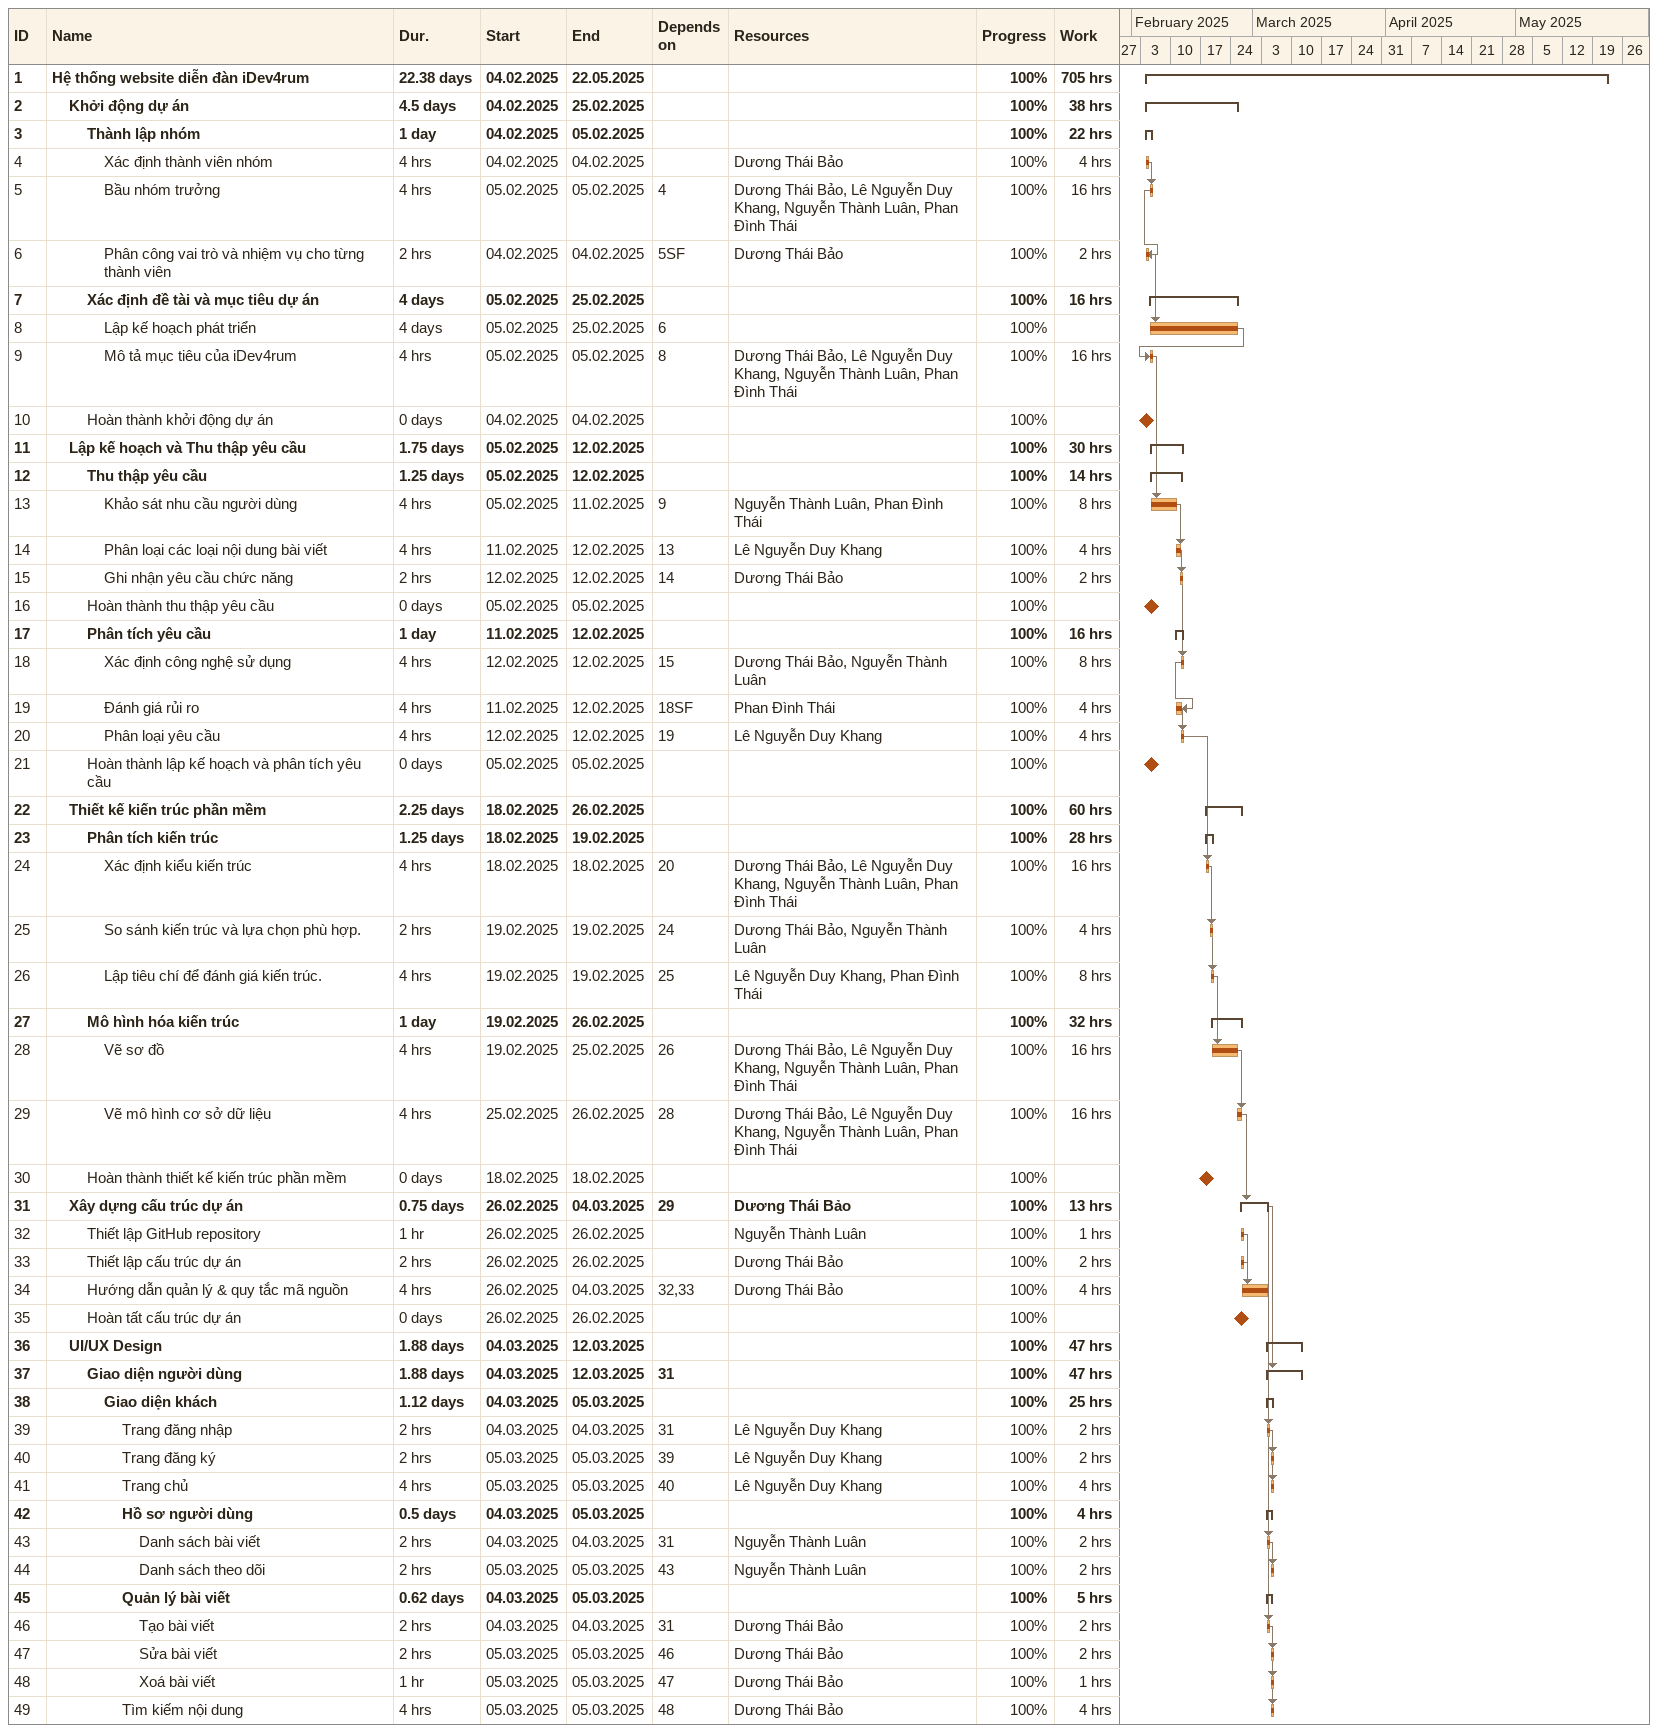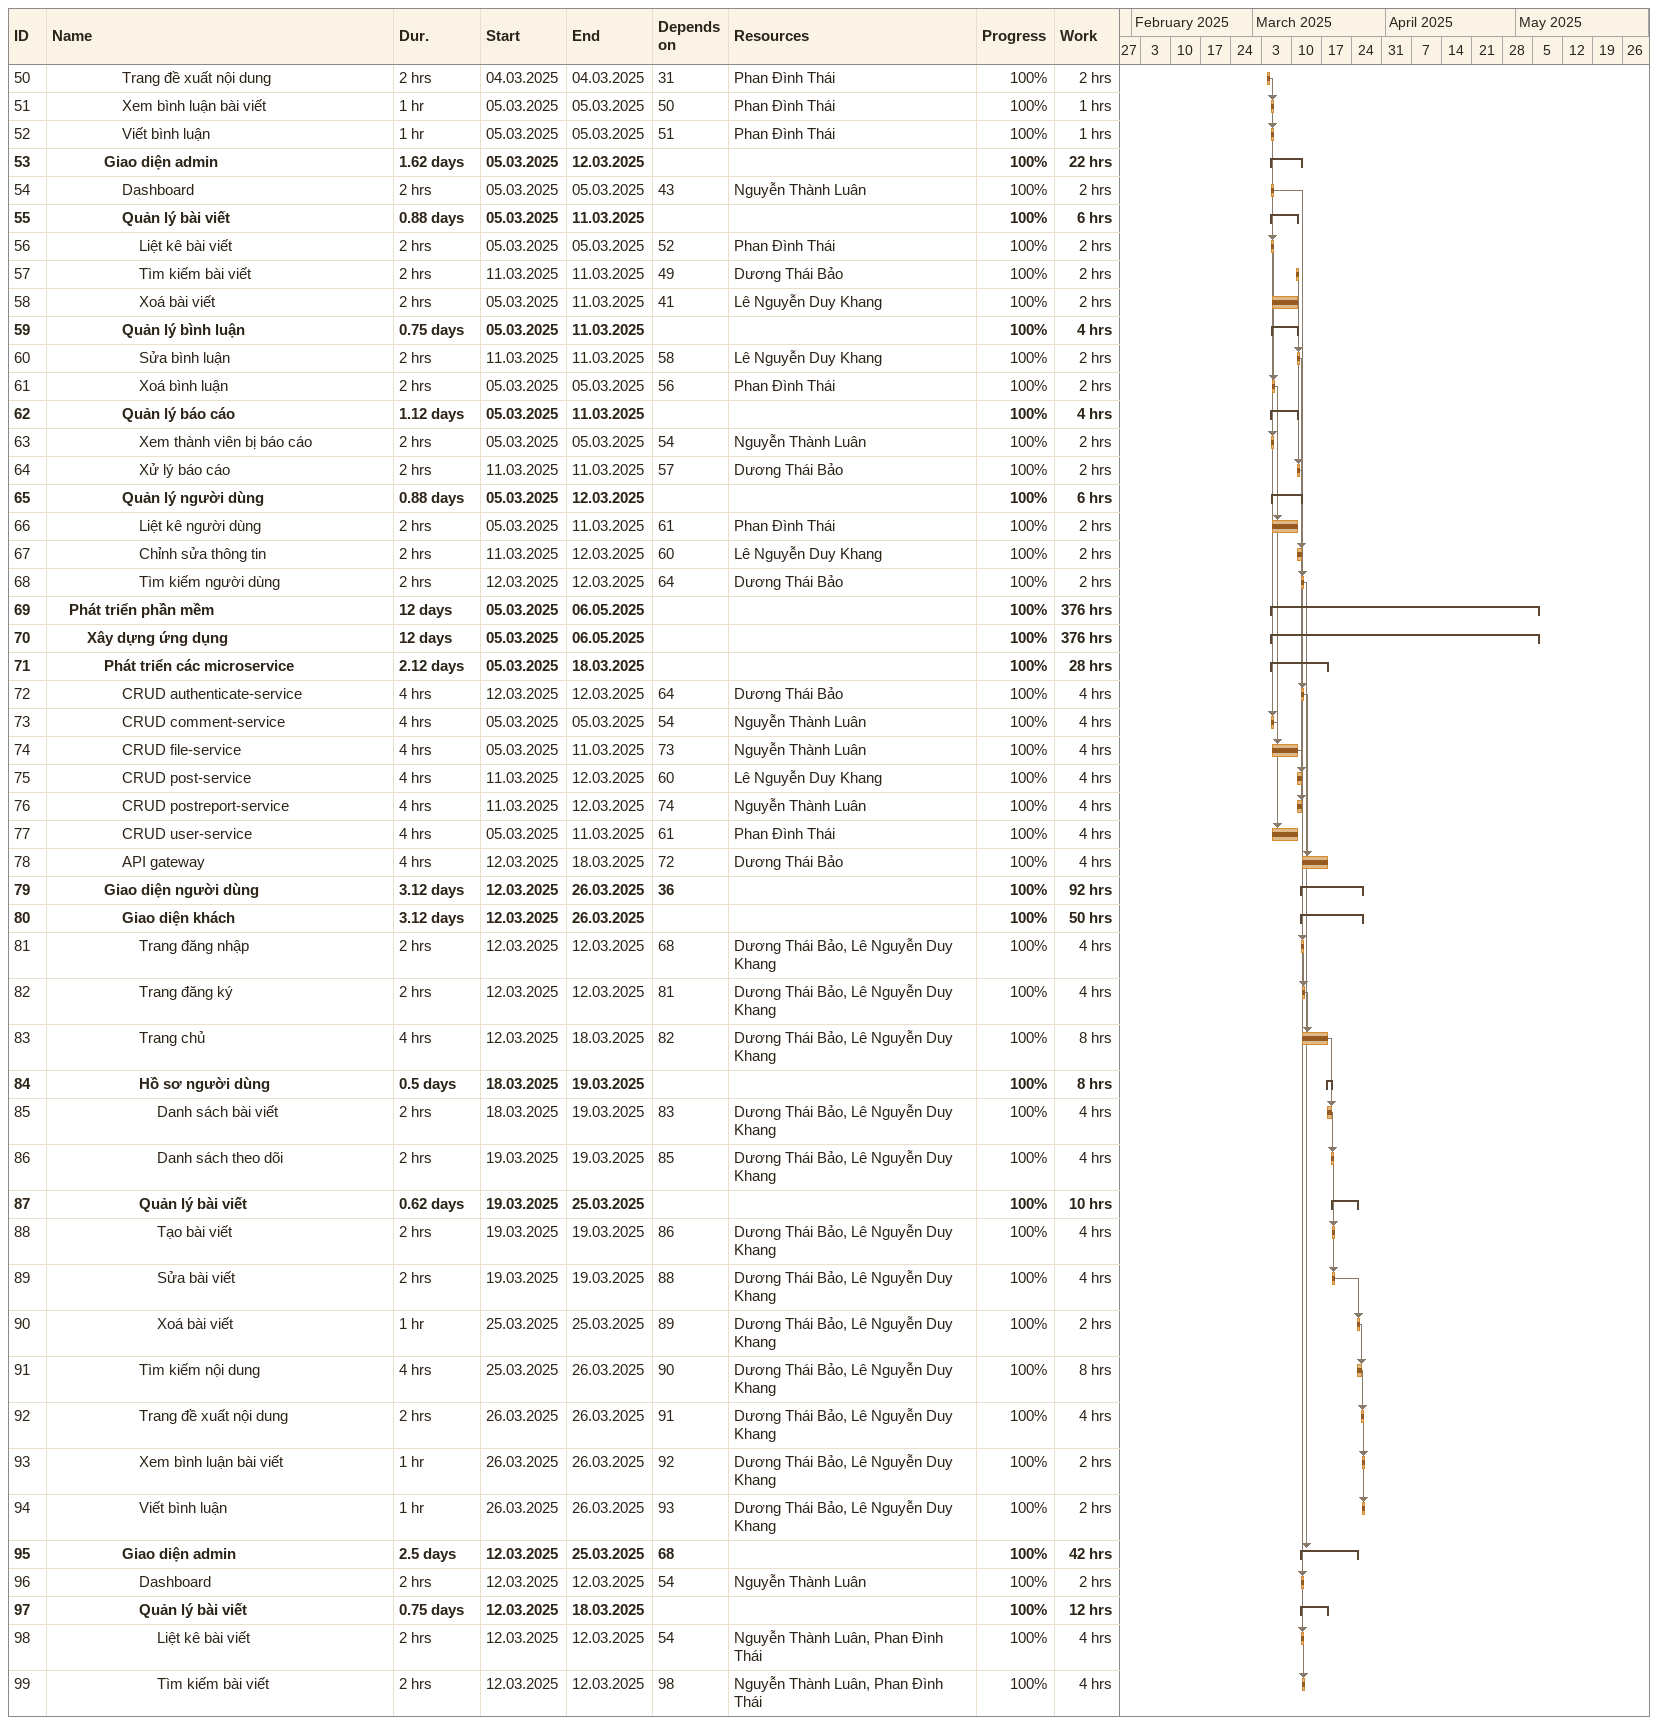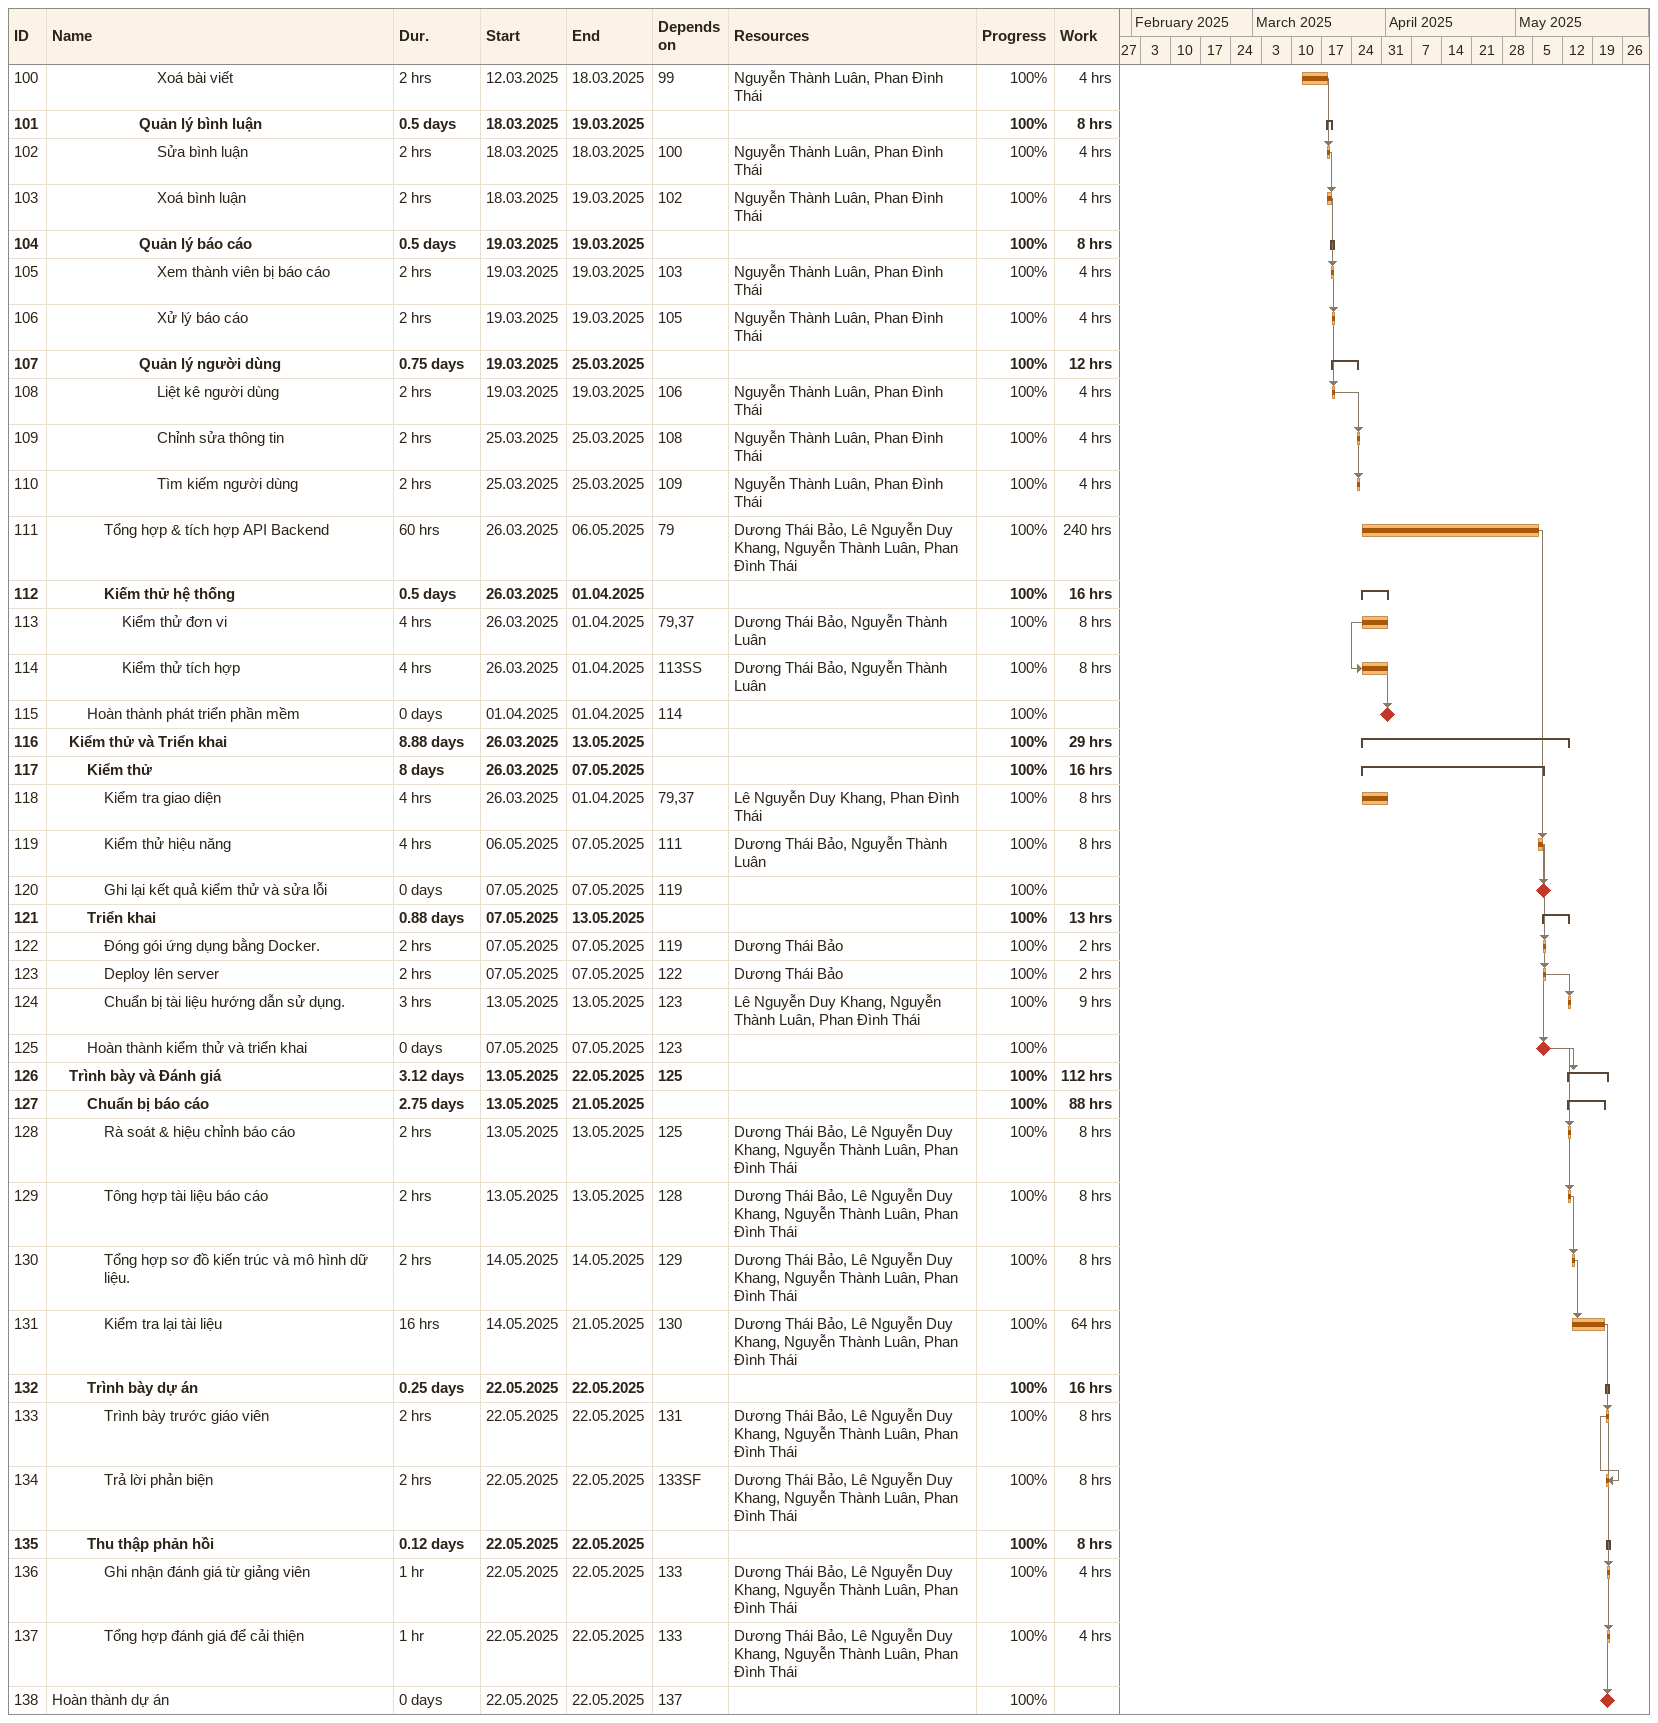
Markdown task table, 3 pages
| ID | Level | Task | Duration | Start | Finish | Predecessors | Resources | % complete | Work (h) |
|---|---|---|---|---|---|---|---|---|---|
| 1 | 1 | **Hệ thống website diễn đàn iDev4rum** | 22.38d | 2025-02-04 | 2025-05-22 |  |  | 100 | 705 |
| 2 | 2 | **Khởi động dự án** | 4.5d | 2025-02-04 | 2025-02-25 |  |  | 100 | 38 |
| 3 | 3 | **Thành lập nhóm** | 1d | 2025-02-04 | 2025-02-05 |  |  | 100 | 22 |
| 4 | 4 | Xác định thành viên nhóm | 4h | 2025-02-04 | 2025-02-04 |  | Dương Thái Bảo | 100 | 4 |
| 5 | 4 | Bầu nhóm trưởng | 4h | 2025-02-05 | 2025-02-05 | 4 | Dương Thái Bảo, Lê Nguyễn Duy Khang, Nguyễn Thành Luân, Phan Đình Thái | 100 | 16 |
| 6 | 4 | Phân công vai trò và nhiệm vụ cho từng thành viên | 2h | 2025-02-04 | 2025-02-04 | 5SF | Dương Thái Bảo | 100 | 2 |
| 7 | 3 | **Xác định đề tài và mục tiêu dự án** | 4d | 2025-02-05 | 2025-02-25 |  |  | 100 | 16 |
| 8 | 4 | Lập kế hoạch phát triển | 4d | 2025-02-05 | 2025-02-25 | 6 |  | 100 |  |
| 9 | 4 | Mô tả mục tiêu của iDev4rum | 4h | 2025-02-05 | 2025-02-05 | 8 | Dương Thái Bảo, Lê Nguyễn Duy Khang, Nguyễn Thành Luân, Phan Đình Thái | 100 | 16 |
| 10 | 3 | Hoàn thành khởi động dự án | 0d | 2025-02-04 | 2025-02-04 |  |  | 100 |  |
| 11 | 2 | **Lập kế hoạch và Thu thập yêu cầu** | 1.75d | 2025-02-05 | 2025-02-12 |  |  | 100 | 30 |
| 12 | 3 | **Thu thập yêu cầu** | 1.25d | 2025-02-05 | 2025-02-12 |  |  | 100 | 14 |
| 13 | 4 | Khảo sát nhu cầu người dùng | 4h | 2025-02-05 | 2025-02-11 | 9 | Nguyễn Thành Luân, Phan Đình Thái | 100 | 8 |
| 14 | 4 | Phân loại các loại nội dung bài viết | 4h | 2025-02-11 | 2025-02-12 | 13 | Lê Nguyễn Duy Khang | 100 | 4 |
| 15 | 4 | Ghi nhận yêu cầu chức năng | 2h | 2025-02-12 | 2025-02-12 | 14 | Dương Thái Bảo | 100 | 2 |
| 16 | 3 | Hoàn thành thu thập yêu cầu | 0d | 2025-02-05 | 2025-02-05 |  |  | 100 |  |
| 17 | 3 | **Phân tích yêu cầu** | 1d | 2025-02-11 | 2025-02-12 |  |  | 100 | 16 |
| 18 | 4 | Xác định công nghệ sử dụng | 4h | 2025-02-12 | 2025-02-12 | 15 | Dương Thái Bảo, Nguyễn Thành Luân | 100 | 8 |
| 19 | 4 | Đánh giá rủi ro | 4h | 2025-02-11 | 2025-02-12 | 18SF | Phan Đình Thái | 100 | 4 |
| 20 | 4 | Phân loại yêu cầu | 4h | 2025-02-12 | 2025-02-12 | 19 | Lê Nguyễn Duy Khang | 100 | 4 |
| 21 | 3 | Hoàn thành lập kế hoạch và phân tích yêu cầu | 0d | 2025-02-05 | 2025-02-05 |  |  | 100 |  |
| 22 | 2 | **Thiết kế kiến trúc phần mềm** | 2.25d | 2025-02-18 | 2025-02-26 |  |  | 100 | 60 |
| 23 | 3 | **Phân tích kiến trúc** | 1.25d | 2025-02-18 | 2025-02-19 |  |  | 100 | 28 |
| 24 | 4 | Xác định kiểu kiến trúc | 4h | 2025-02-18 | 2025-02-18 | 20 | Dương Thái Bảo, Lê Nguyễn Duy Khang, Nguyễn Thành Luân, Phan Đình Thái | 100 | 16 |
| 25 | 4 | So sánh kiến trúc và lựa chọn phù hợp. | 2h | 2025-02-19 | 2025-02-19 | 24 | Dương Thái Bảo, Nguyễn Thành Luân | 100 | 4 |
| 26 | 4 | Lập tiêu chí để đánh giá kiến trúc. | 4h | 2025-02-19 | 2025-02-19 | 25 | Lê Nguyễn Duy Khang, Phan Đình Thái | 100 | 8 |
| 27 | 3 | **Mô hình hóa kiến trúc** | 1d | 2025-02-19 | 2025-02-26 |  |  | 100 | 32 |
| 28 | 4 | Vẽ sơ đồ | 4h | 2025-02-19 | 2025-02-25 | 26 | Dương Thái Bảo, Lê Nguyễn Duy Khang, Nguyễn Thành Luân, Phan Đình Thái | 100 | 16 |
| 29 | 4 | Vẽ mô hình cơ sở dữ liệu | 4h | 2025-02-25 | 2025-02-26 | 28 | Dương Thái Bảo, Lê Nguyễn Duy Khang, Nguyễn Thành Luân, Phan Đình Thái | 100 | 16 |
| 30 | 3 | Hoàn thành thiết kế kiến trúc phần mềm | 0d | 2025-02-18 | 2025-02-18 |  |  | 100 |  |
| 31 | 2 | **Xây dựng cấu trúc dự án** | 0.75d | 2025-02-26 | 2025-03-04 | 29 | Dương Thái Bảo | 100 | 13 |
| 32 | 3 | Thiết lập GitHub repository | 1h | 2025-02-26 | 2025-02-26 |  | Nguyễn Thành Luân | 100 | 1 |
| 33 | 3 | Thiết lập cấu trúc dự án | 2h | 2025-02-26 | 2025-02-26 |  | Dương Thái Bảo | 100 | 2 |
| 34 | 3 | Hướng dẫn quản lý & quy tắc mã nguồn | 4h | 2025-02-26 | 2025-03-04 | 32, 33 | Dương Thái Bảo | 100 | 4 |
| 35 | 3 | Hoàn tất cấu trúc dự án | 0d | 2025-02-26 | 2025-02-26 |  |  | 100 |  |
| 36 | 2 | **UI/UX Design** | 1.88d | 2025-03-04 | 2025-03-12 |  |  | 100 | 47 |
| 37 | 3 | **Giao diện người dùng** | 1.88d | 2025-03-04 | 2025-03-12 | 31 |  | 100 | 47 |
| 38 | 4 | **Giao diện khách** | 1.12d | 2025-03-04 | 2025-03-05 |  |  | 100 | 25 |
| 39 | 5 | Trang đăng nhập | 2h | 2025-03-04 | 2025-03-04 | 31 | Lê Nguyễn Duy Khang | 100 | 2 |
| 40 | 5 | Trang đăng ký | 2h | 2025-03-05 | 2025-03-05 | 39 | Lê Nguyễn Duy Khang | 100 | 2 |
| 41 | 5 | Trang chủ | 4h | 2025-03-05 | 2025-03-05 | 40 | Lê Nguyễn Duy Khang | 100 | 4 |
| 42 | 5 | **Hồ sơ người dùng** | 0.5d | 2025-03-04 | 2025-03-05 |  |  | 100 | 4 |
| 43 | 6 | Danh sách bài viết | 2h | 2025-03-04 | 2025-03-04 | 31 | Nguyễn Thành Luân | 100 | 2 |
| 44 | 6 | Danh sách theo dõi | 2h | 2025-03-05 | 2025-03-05 | 43 | Nguyễn Thành Luân | 100 | 2 |
| 45 | 5 | **Quản lý bài viết** | 0.62d | 2025-03-04 | 2025-03-05 |  |  | 100 | 5 |
| 46 | 6 | Tạo bài viết | 2h | 2025-03-04 | 2025-03-04 | 31 | Dương Thái Bảo | 100 | 2 |
| 47 | 6 | Sửa bài viết | 2h | 2025-03-05 | 2025-03-05 | 46 | Dương Thái Bảo | 100 | 2 |
| 48 | 6 | Xoá bài viết | 1h | 2025-03-05 | 2025-03-05 | 47 | Dương Thái Bảo | 100 | 1 |
| 49 | 5 | Tìm kiếm nội dung | 4h | 2025-03-05 | 2025-03-05 | 48 | Dương Thái Bảo | 100 | 4 |
| 50 | 5 | Trang đề xuất nội dung | 2h | 2025-03-04 | 2025-03-04 | 31 | Phan Đình Thái | 100 | 2 |
| 51 | 5 | Xem bình luận bài viết | 1h | 2025-03-05 | 2025-03-05 | 50 | Phan Đình Thái | 100 | 1 |
| 52 | 5 | Viết bình luận | 1h | 2025-03-05 | 2025-03-05 | 51 | Phan Đình Thái | 100 | 1 |
| 53 | 4 | **Giao diện admin** | 1.62d | 2025-03-05 | 2025-03-12 |  |  | 100 | 22 |
| 54 | 5 | Dashboard | 2h | 2025-03-05 | 2025-03-05 | 43 | Nguyễn Thành Luân | 100 | 2 |
| 55 | 5 | **Quản lý bài viết** | 0.88d | 2025-03-05 | 2025-03-11 |  |  | 100 | 6 |
| 56 | 6 | Liệt kê bài viết | 2h | 2025-03-05 | 2025-03-05 | 52 | Phan Đình Thái | 100 | 2 |
| 57 | 6 | Tìm kiếm bài viết | 2h | 2025-03-11 | 2025-03-11 | 49 | Dương Thái Bảo | 100 | 2 |
| 58 | 6 | Xoá bài viết | 2h | 2025-03-05 | 2025-03-11 | 41 | Lê Nguyễn Duy Khang | 100 | 2 |
| 59 | 5 | **Quản lý bình luận** | 0.75d | 2025-03-05 | 2025-03-11 |  |  | 100 | 4 |
| 60 | 6 | Sửa bình luận | 2h | 2025-03-11 | 2025-03-11 | 58 | Lê Nguyễn Duy Khang | 100 | 2 |
| 61 | 6 | Xoá bình luận | 2h | 2025-03-05 | 2025-03-05 | 56 | Phan Đình Thái | 100 | 2 |
| 62 | 5 | **Quản lý báo cáo** | 1.12d | 2025-03-05 | 2025-03-11 |  |  | 100 | 4 |
| 63 | 6 | Xem thành viên bị báo cáo | 2h | 2025-03-05 | 2025-03-05 | 54 | Nguyễn Thành Luân | 100 | 2 |
| 64 | 6 | Xử lý báo cáo | 2h | 2025-03-11 | 2025-03-11 | 57 | Dương Thái Bảo | 100 | 2 |
| 65 | 5 | **Quản lý người dùng** | 0.88d | 2025-03-05 | 2025-03-12 |  |  | 100 | 6 |
| 66 | 6 | Liệt kê người dùng | 2h | 2025-03-05 | 2025-03-11 | 61 | Phan Đình Thái | 100 | 2 |
| 67 | 6 | Chỉnh sửa thông tin | 2h | 2025-03-11 | 2025-03-12 | 60 | Lê Nguyễn Duy Khang | 100 | 2 |
| 68 | 6 | Tìm kiếm người dùng | 2h | 2025-03-12 | 2025-03-12 | 64 | Dương Thái Bảo | 100 | 2 |
| 69 | 2 | **Phát triển phần mềm** | 12d | 2025-03-05 | 2025-05-06 |  |  | 100 | 376 |
| 70 | 3 | **Xây dựng ứng dụng** | 12d | 2025-03-05 | 2025-05-06 |  |  | 100 | 376 |
| 71 | 4 | **Phát triển các microservice** | 2.12d | 2025-03-05 | 2025-03-18 |  |  | 100 | 28 |
| 72 | 5 | CRUD authenticate-service | 4h | 2025-03-12 | 2025-03-12 | 64 | Dương Thái Bảo | 100 | 4 |
| 73 | 5 | CRUD comment-service | 4h | 2025-03-05 | 2025-03-05 | 54 | Nguyễn Thành Luân | 100 | 4 |
| 74 | 5 | CRUD file-service | 4h | 2025-03-05 | 2025-03-11 | 73 | Nguyễn Thành Luân | 100 | 4 |
| 75 | 5 | CRUD post-service | 4h | 2025-03-11 | 2025-03-12 | 60 | Lê Nguyễn Duy Khang | 100 | 4 |
| 76 | 5 | CRUD postreport-service | 4h | 2025-03-11 | 2025-03-12 | 74 | Nguyễn Thành Luân | 100 | 4 |
| 77 | 5 | CRUD user-service | 4h | 2025-03-05 | 2025-03-11 | 61 | Phan Đình Thái | 100 | 4 |
| 78 | 5 | API gateway | 4h | 2025-03-12 | 2025-03-18 | 72 | Dương Thái Bảo | 100 | 4 |
| 79 | 4 | **Giao diện người dùng** | 3.12d | 2025-03-12 | 2025-03-26 | 36 |  | 100 | 92 |
| 80 | 5 | **Giao diện khách** | 3.12d | 2025-03-12 | 2025-03-26 |  |  | 100 | 50 |
| 81 | 6 | Trang đăng nhập | 2h | 2025-03-12 | 2025-03-12 | 68 | Dương Thái Bảo, Lê Nguyễn Duy Khang | 100 | 4 |
| 82 | 6 | Trang đăng ký | 2h | 2025-03-12 | 2025-03-12 | 81 | Dương Thái Bảo, Lê Nguyễn Duy Khang | 100 | 4 |
| 83 | 6 | Trang chủ | 4h | 2025-03-12 | 2025-03-18 | 82 | Dương Thái Bảo, Lê Nguyễn Duy Khang | 100 | 8 |
| 84 | 6 | **Hồ sơ người dùng** | 0.5d | 2025-03-18 | 2025-03-19 |  |  | 100 | 8 |
| 85 | 7 | Danh sách bài viết | 2h | 2025-03-18 | 2025-03-19 | 83 | Dương Thái Bảo, Lê Nguyễn Duy Khang | 100 | 4 |
| 86 | 7 | Danh sách theo dõi | 2h | 2025-03-19 | 2025-03-19 | 85 | Dương Thái Bảo, Lê Nguyễn Duy Khang | 100 | 4 |
| 87 | 6 | **Quản lý bài viết** | 0.62d | 2025-03-19 | 2025-03-25 |  |  | 100 | 10 |
| 88 | 7 | Tạo bài viết | 2h | 2025-03-19 | 2025-03-19 | 86 | Dương Thái Bảo, Lê Nguyễn Duy Khang | 100 | 4 |
| 89 | 7 | Sửa bài viết | 2h | 2025-03-19 | 2025-03-19 | 88 | Dương Thái Bảo, Lê Nguyễn Duy Khang | 100 | 4 |
| 90 | 7 | Xoá bài viết | 1h | 2025-03-25 | 2025-03-25 | 89 | Dương Thái Bảo, Lê Nguyễn Duy Khang | 100 | 2 |
| 91 | 6 | Tìm kiếm nội dung | 4h | 2025-03-25 | 2025-03-26 | 90 | Dương Thái Bảo, Lê Nguyễn Duy Khang | 100 | 8 |
| 92 | 6 | Trang đề xuất nội dung | 2h | 2025-03-26 | 2025-03-26 | 91 | Dương Thái Bảo, Lê Nguyễn Duy Khang | 100 | 4 |
| 93 | 6 | Xem bình luận bài viết | 1h | 2025-03-26 | 2025-03-26 | 92 | Dương Thái Bảo, Lê Nguyễn Duy Khang | 100 | 2 |
| 94 | 6 | Viết bình luận | 1h | 2025-03-26 | 2025-03-26 | 93 | Dương Thái Bảo, Lê Nguyễn Duy Khang | 100 | 2 |
| 95 | 5 | **Giao diện admin** | 2.5d | 2025-03-12 | 2025-03-25 | 68 |  | 100 | 42 |
| 96 | 6 | Dashboard | 2h | 2025-03-12 | 2025-03-12 | 54 | Nguyễn Thành Luân | 100 | 2 |
| 97 | 6 | **Quản lý bài viết** | 0.75d | 2025-03-12 | 2025-03-18 |  |  | 100 | 12 |
| 98 | 7 | Liệt kê bài viết | 2h | 2025-03-12 | 2025-03-12 | 54 | Nguyễn Thành Luân, Phan Đình Thái | 100 | 4 |
| 99 | 7 | Tìm kiếm bài viết | 2h | 2025-03-12 | 2025-03-12 | 98 | Nguyễn Thành Luân, Phan Đình Thái | 100 | 4 |
| 100 | 7 | Xoá bài viết | 2h | 2025-03-12 | 2025-03-18 | 99 | Nguyễn Thành Luân, Phan Đình Thái | 100 | 4 |
| 101 | 6 | **Quản lý bình luận** | 0.5d | 2025-03-18 | 2025-03-19 |  |  | 100 | 8 |
| 102 | 7 | Sửa bình luận | 2h | 2025-03-18 | 2025-03-18 | 100 | Nguyễn Thành Luân, Phan Đình Thái | 100 | 4 |
| 103 | 7 | Xoá bình luận | 2h | 2025-03-18 | 2025-03-19 | 102 | Nguyễn Thành Luân, Phan Đình Thái | 100 | 4 |
| 104 | 6 | **Quản lý báo cáo** | 0.5d | 2025-03-19 | 2025-03-19 |  |  | 100 | 8 |
| 105 | 7 | Xem thành viên bị báo cáo | 2h | 2025-03-19 | 2025-03-19 | 103 | Nguyễn Thành Luân, Phan Đình Thái | 100 | 4 |
| 106 | 7 | Xử lý báo cáo | 2h | 2025-03-19 | 2025-03-19 | 105 | Nguyễn Thành Luân, Phan Đình Thái | 100 | 4 |
| 107 | 6 | **Quản lý người dùng** | 0.75d | 2025-03-19 | 2025-03-25 |  |  | 100 | 12 |
| 108 | 7 | Liệt kê người dùng | 2h | 2025-03-19 | 2025-03-19 | 106 | Nguyễn Thành Luân, Phan Đình Thái | 100 | 4 |
| 109 | 7 | Chỉnh sửa thông tin | 2h | 2025-03-25 | 2025-03-25 | 108 | Nguyễn Thành Luân, Phan Đình Thái | 100 | 4 |
| 110 | 7 | Tìm kiếm người dùng | 2h | 2025-03-25 | 2025-03-25 | 109 | Nguyễn Thành Luân, Phan Đình Thái | 100 | 4 |
| 111 | 4 | Tổng hợp & tích hợp API Backend | 60h | 2025-03-26 | 2025-05-06 | 79 | Dương Thái Bảo, Lê Nguyễn Duy Khang, Nguyễn Thành Luân, Phan Đình Thái | 100 | 240 |
| 112 | 4 | **Kiếm thử hệ thống** | 0.5d | 2025-03-26 | 2025-04-01 |  |  | 100 | 16 |
| 113 | 5 | Kiểm thử đơn vi | 4h | 2025-03-26 | 2025-04-01 | 79, 37 | Dương Thái Bảo, Nguyễn Thành Luân | 100 | 8 |
| 114 | 5 | Kiểm thử tích hợp | 4h | 2025-03-26 | 2025-04-01 | 113SS | Dương Thái Bảo, Nguyễn Thành Luân | 100 | 8 |
| 115 | 3 | Hoàn thành phát triển phần mềm | 0d | 2025-04-01 | 2025-04-01 | 114 |  | 100 |  |
| 116 | 2 | **Kiểm thử và Triển khai** | 8.88d | 2025-03-26 | 2025-05-13 |  |  | 100 | 29 |
| 117 | 3 | **Kiểm thử** | 8d | 2025-03-26 | 2025-05-07 |  |  | 100 | 16 |
| 118 | 4 | Kiểm tra giao diện | 4h | 2025-03-26 | 2025-04-01 | 79, 37 | Lê Nguyễn Duy Khang, Phan Đình Thái | 100 | 8 |
| 119 | 4 | Kiểm thử hiệu năng | 4h | 2025-05-06 | 2025-05-07 | 111 | Dương Thái Bảo, Nguyễn Thành Luân | 100 | 8 |
| 120 | 4 | Ghi lại kết quả kiểm thử và sửa lỗi | 0d | 2025-05-07 | 2025-05-07 | 119 |  | 100 |  |
| 121 | 3 | **Triển khai** | 0.88d | 2025-05-07 | 2025-05-13 |  |  | 100 | 13 |
| 122 | 4 | Đóng gói ứng dụng bằng Docker. | 2h | 2025-05-07 | 2025-05-07 | 119 | Dương Thái Bảo | 100 | 2 |
| 123 | 4 | Deploy lên server | 2h | 2025-05-07 | 2025-05-07 | 122 | Dương Thái Bảo | 100 | 2 |
| 124 | 4 | Chuẩn bị tài liệu hướng dẫn sử dụng. | 3h | 2025-05-13 | 2025-05-13 | 123 | Lê Nguyễn Duy Khang, Nguyễn Thành Luân, Phan Đình Thái | 100 | 9 |
| 125 | 3 | Hoàn thành kiểm thử và triển khai | 0d | 2025-05-07 | 2025-05-07 | 123 |  | 100 |  |
| 126 | 2 | **Trình bày và Đánh giá** | 3.12d | 2025-05-13 | 2025-05-22 | 125 |  | 100 | 112 |
| 127 | 3 | **Chuẩn bị báo cáo** | 2.75d | 2025-05-13 | 2025-05-21 |  |  | 100 | 88 |
| 128 | 4 | Rà soát & hiệu chỉnh báo cáo | 2h | 2025-05-13 | 2025-05-13 | 125 | Dương Thái Bảo, Lê Nguyễn Duy Khang, Nguyễn Thành Luân, Phan Đình Thái | 100 | 8 |
| 129 | 4 | Tông hợp tài liệu báo cáo | 2h | 2025-05-13 | 2025-05-13 | 128 | Dương Thái Bảo, Lê Nguyễn Duy Khang, Nguyễn Thành Luân, Phan Đình Thái | 100 | 8 |
| 130 | 4 | Tổng hợp sơ đồ kiến trúc và mô hình dữ liệu. | 2h | 2025-05-14 | 2025-05-14 | 129 | Dương Thái Bảo, Lê Nguyễn Duy Khang, Nguyễn Thành Luân, Phan Đình Thái | 100 | 8 |
| 131 | 4 | Kiểm tra lại tài liệu | 16h | 2025-05-14 | 2025-05-21 | 130 | Dương Thái Bảo, Lê Nguyễn Duy Khang, Nguyễn Thành Luân, Phan Đình Thái | 100 | 64 |
| 132 | 3 | **Trình bày dự án** | 0.25d | 2025-05-22 | 2025-05-22 |  |  | 100 | 16 |
| 133 | 4 | Trình bày trước giáo viên | 2h | 2025-05-22 | 2025-05-22 | 131 | Dương Thái Bảo, Lê Nguyễn Duy Khang, Nguyễn Thành Luân, Phan Đình Thái | 100 | 8 |
| 134 | 4 | Trả lời phản biện | 2h | 2025-05-22 | 2025-05-22 | 133SF | Dương Thái Bảo, Lê Nguyễn Duy Khang, Nguyễn Thành Luân, Phan Đình Thái | 100 | 8 |
| 135 | 3 | **Thu thập phản hồi** | 0.12d | 2025-05-22 | 2025-05-22 |  |  | 100 | 8 |
| 136 | 4 | Ghi nhận đánh giá từ giảng viên | 1h | 2025-05-22 | 2025-05-22 | 133 | Dương Thái Bảo, Lê Nguyễn Duy Khang, Nguyễn Thành Luân, Phan Đình Thái | 100 | 4 |
| 137 | 4 | Tổng hợp đánh giá để cải thiện | 1h | 2025-05-22 | 2025-05-22 | 133 | Dương Thái Bảo, Lê Nguyễn Duy Khang, Nguyễn Thành Luân, Phan Đình Thái | 100 | 4 |
| 138 | 1 | Hoàn thành dự án | 0d | 2025-05-22 | 2025-05-22 | 137 |  | 100 |  |
